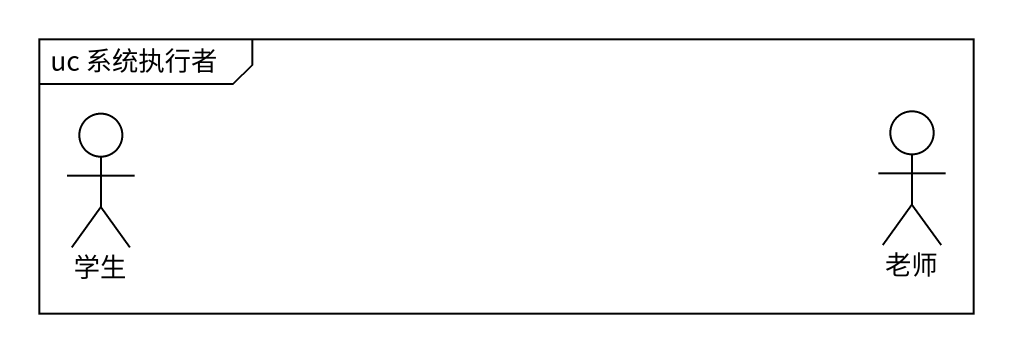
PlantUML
@startuml
mainframe uc 系统执行者
actor 学生
actor 老师
@enduml
